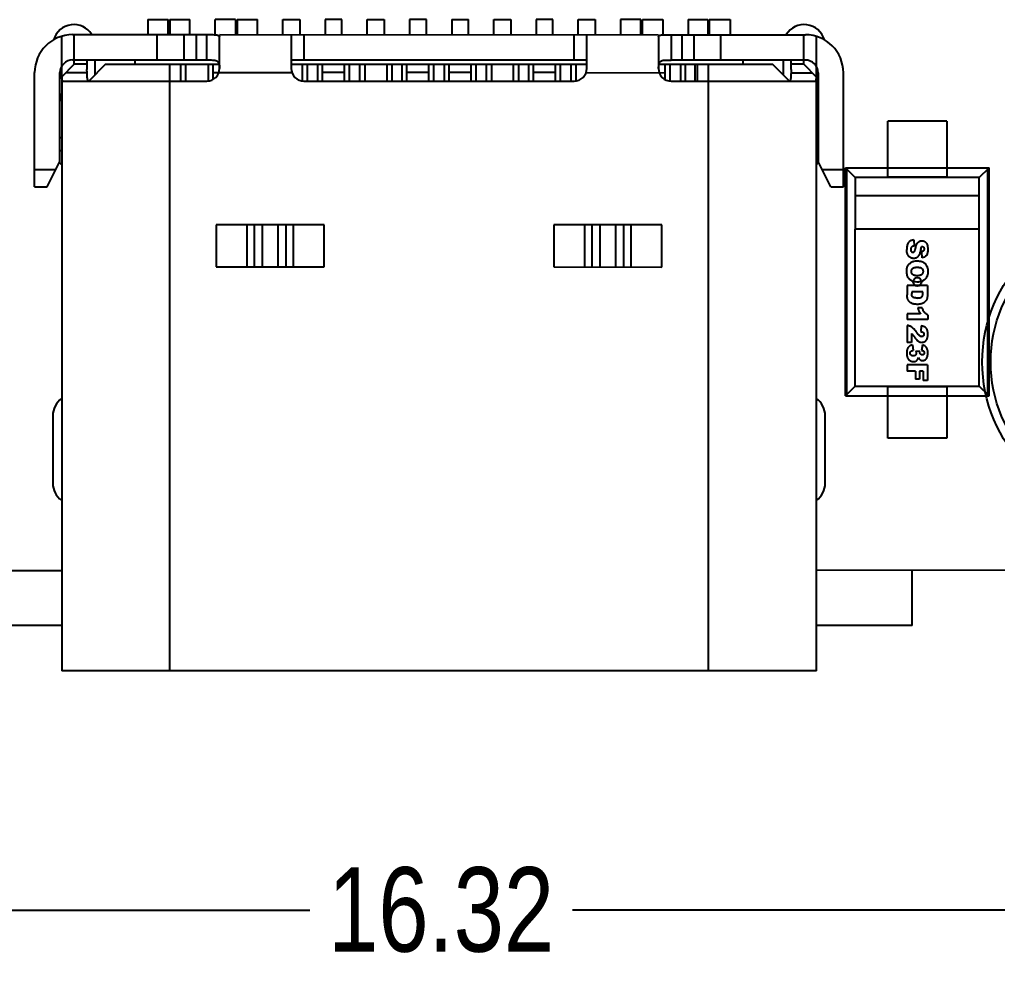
# Model space of a CAD drawing. Header units: inches. Extents: x 4.1 to 94, y -51.8 to -2.2.
# Drawn here: x 68.77 to 80.35, y -51.76 to -40.56 of the extents above; entities that cross this region are included whole.
import ezdxf

# ---------------------------------------------------------------- set-up
doc = ezdxf.new("R2010")
doc.units = ezdxf.units.IN
doc.header["$LTSCALE"] = 1.21
doc.header["$MEASUREMENT"] = 0
doc.header["$PDMODE"] = 3
doc.header["$PDSIZE"] = 0.3125
doc.layers.get('0').update_dxf_attribs({"linetype": 'CONTINUOUS'})
doc.layers.get('Defpoints').update_dxf_attribs({"linetype": 'CONTINUOUS'})
doc.layers.add('Dim', color=3, linetype='CONTINUOUS', lineweight=25)
doc.styles.get("Standard").update_dxf_attribs({"font": 'txt', "width": 0.8})
doc.dimstyles.get("Standard").update_dxf_attribs({"dimtxt": 0.15625, "dimasz": 0.1875, "dimexe": 0.125, "dimexo": 0.0625, "dimgap": 0.09, "dimtad": 0, "dimtih": 1, "dimtoh": 1, "dimzin": 4, "dimdsep": 46, "dimtxsty": 'STANDARD', "dimblk": '_FILLED', "dimblk1": '_FILLED', "dimblk2": '_FILLED', "dimcen": 0.09, "dimazin": 1, "dimtp": 0.01, "dimtm": 0.01, "dimtfac": 1, "dimtofl": 0, "dimtmove": 0, "dimatfit": 3, "dimldrblk": '_FILLED', "dimfxl": 1, "dimtolj": 1, "dimtzin": 4, "dimarcsym": 0})

# ---------------------------------------------------------------- blocks, each defined once
blk = doc.blocks.new('_FILLED')
at = {"color": 0, "linetype": 'ByBlock'}
blk.add_solid([(0, 0), (-1, 0.167), (-1, -0.167)], dxfattribs=at)
blk = doc.blocks.new('*D65')
at = {"layer": 'Defpoints', "color": 0}
for p in [(65.604, -44.615), (81.924, -44.616), (81.924, -51.102)]:
    blk.add_point(p, dxfattribs=at)
at = {"layer": 'Dim', "color": 0, "lineweight": -2}
for p, q in [((65.604, -44.678), (65.604, -51.227)), ((81.924, -44.678), (81.924, -51.227)), ((66.354, -51.102), (72.208, -51.102)), ((81.174, -51.102), (75.321, -51.102))]:
    blk.add_line(p, q, dxfattribs=at)
at = {"layer": 'Dim', "color": 0, "lineweight": -2, "xscale": 0.75, "yscale": 0.75, "zscale": 0.75, "rotation": 180}
blk.add_blockref('_FILLED', (65.604, -51.102), dxfattribs=at)
at = {"layer": 'Dim', "color": 0, "lineweight": -2, "xscale": 0.75, "yscale": 0.75, "zscale": 0.75}
blk.add_blockref('_FILLED', (81.924, -51.102), dxfattribs=at)
at = {"layer": 'Dim', "color": 0, "insert": (73.764, -51.102), "char_height": 1, "attachment_point": 5}
blk.add_mtext('\\A1;16.32', dxfattribs=at)

msp = doc.modelspace()

# ---------------------------------------------------------------- linework, layer by layer
at = {"color": 7, "linetype": 'Continuous'}
for p, q in [((70.289, -40.561), (70.529, -40.561)), ((70.289, -40.561), (70.289, -40.739)), ((70.529, -40.739), (70.529, -40.561)), ((70.549, -40.561), (70.789, -40.561)), ((70.549, -40.561), (70.549, -40.739)), ((70.789, -40.739), (70.789, -40.561)), ((71.329, -40.561), (71.089, -40.561)), ((71.089, -40.739), (71.089, -40.561)), ((71.329, -40.561), (71.329, -40.739)), ((71.349, -40.561), (71.589, -40.561)), ((71.349, -40.561), (71.349, -40.739)), ((71.589, -40.739), (71.589, -40.561)), ((71.889, -40.561), (72.089, -40.561)), ((71.889, -40.739), (71.889, -40.561)), ((72.089, -40.561), (72.089, -40.739)), ((72.589, -40.561), (72.389, -40.561)), ((72.389, -40.561), (72.389, -40.739)), ((72.589, -40.739), (72.589, -40.561)), ((72.889, -40.561), (73.089, -40.561)), ((72.889, -40.739), (72.889, -40.561)), ((73.089, -40.561), (73.089, -40.739)), ((73.589, -40.561), (73.389, -40.561)), ((73.389, -40.561), (73.389, -40.739)), ((73.589, -40.739), (73.589, -40.561)), ((73.889, -40.561), (74.089, -40.561)), ((73.889, -40.561), (73.889, -40.739)), ((74.089, -40.739), (74.089, -40.561)), ((74.389, -40.561), (74.589, -40.561)), ((74.389, -40.739), (74.389, -40.561)), ((74.589, -40.561), (74.589, -40.739)), ((75.089, -40.561), (74.889, -40.561)), ((74.889, -40.561), (74.889, -40.739)), ((75.089, -40.739), (75.089, -40.561)), ((75.389, -40.561), (75.589, -40.561)), ((75.389, -40.739), (75.389, -40.561)), ((75.589, -40.561), (75.589, -40.739)), ((76.129, -40.561), (75.889, -40.561)), ((75.889, -40.561), (75.889, -40.739)), ((76.129, -40.74), (76.129, -40.561)), ((76.149, -40.561), (76.389, -40.561)), ((76.149, -40.74), (76.149, -40.561)), ((76.389, -40.561), (76.389, -40.74)), ((76.689, -40.561), (76.924, -40.561)), ((76.689, -40.561), (76.689, -40.74)), ((76.924, -40.561), (76.924, -40.74)), ((76.939, -40.561), (77.189, -40.561)), ((76.939, -40.561), (76.939, -40.74)), ((77.189, -40.561), (77.189, -40.74)), ((69.269, -41.237), (69.269, -40.758)), ((69.399, -40.739), (70.989, -40.739)), ((69.419, -41.089), (69.419, -40.739)), ((70.4, -41.039), (70.4, -40.739)), ((70.72, -41.039), (70.721, -40.739)), ((70.861, -40.739), (70.861, -41.039)), ((70.989, -41.039), (70.989, -40.739)), ((71.139, -40.739), (76.339, -40.74)), ((71.139, -41.139), (71.139, -40.765)), ((71.989, -40.739), (71.989, -41.139)), ((72.139, -40.739), (72.139, -41.039)), ((75.339, -41.039), (75.339, -40.739)), ((75.489, -41.139), (75.489, -40.739)), ((76.339, -40.765), (76.339, -41.14)), ((76.489, -40.74), (78.079, -40.74)), ((76.489, -40.74), (76.489, -41.04)), ((76.618, -41.04), (76.618, -40.74)), ((76.758, -40.74), (76.758, -41.04)), ((77.079, -41.04), (77.079, -40.74)), ((78.059, -41.09), (78.059, -40.74)), ((78.209, -41.238), (78.209, -40.759)), ((69.271, -41.237), (69.419, -41.089)), ((69.399, -41.039), (70.989, -41.039)), ((69.569, -41.089), (69.419, -41.089)), ((69.569, -41.039), (69.569, -41.152)), ((69.789, -41.089), (69.589, -41.289)), ((69.664, -41.214), (69.664, -41.039)), ((69.789, -41.089), (71.134, -41.089)), ((70.139, -41.089), (70.139, -41.039)), ((70.549, -48.269), (70.549, -41.089)), ((70.677, -41.089), (70.677, -41.289)), ((70.737, -41.089), (70.737, -41.289)), ((71.004, -41.089), (71.004, -41.287)), ((71.064, -41.267), (71.064, -41.089)), ((71.989, -41.039), (75.489, -41.039)), ((71.989, -41.089), (75.489, -41.089)), ((72.119, -41.089), (72.119, -41.286)), ((72.179, -41.089), (72.179, -41.289)), ((72.299, -41.089), (72.299, -41.289)), ((72.359, -41.289), (72.359, -41.089)), ((72.619, -41.289), (72.619, -41.089)), ((72.679, -41.289), (72.679, -41.089)), ((72.799, -41.089), (72.799, -41.289)), ((72.859, -41.089), (72.859, -41.289)), ((73.119, -41.089), (73.119, -41.289)), ((73.179, -41.089), (73.179, -41.289)), ((73.299, -41.089), (73.299, -41.289)), ((73.359, -41.289), (73.359, -41.089)), ((73.619, -41.289), (73.619, -41.089)), ((73.679, -41.289), (73.679, -41.089)), ((73.799, -41.089), (73.799, -41.289)), ((73.859, -41.289), (73.859, -41.089)), ((74.119, -41.289), (74.119, -41.089)), ((74.179, -41.289), (74.179, -41.089)), ((74.299, -41.089), (74.299, -41.289)), ((74.359, -41.089), (74.359, -41.289)), ((74.619, -41.089), (74.619, -41.289)), ((74.679, -41.089), (74.679, -41.289)), ((74.799, -41.089), (74.799, -41.289)), ((74.859, -41.289), (74.859, -41.089)), ((75.119, -41.289), (75.119, -41.089)), ((75.179, -41.289), (75.179, -41.089)), ((75.299, -41.089), (75.299, -41.289)), ((75.359, -41.089), (75.359, -41.286)), ((76.345, -41.09), (77.689, -41.09)), ((76.419, -41.27), (76.419, -41.09)), ((76.479, -41.288), (76.479, -41.09)), ((78.079, -41.04), (76.489, -41.04)), ((76.599, -41.09), (76.599, -41.29)), ((76.659, -41.29), (76.659, -41.09)), ((76.772, -41.29), (76.772, -41.09)), ((76.802, -41.29), (76.802, -41.09)), ((76.929, -41.09), (76.929, -48.27)), ((77.339, -41.04), (77.339, -41.09)), ((77.889, -41.29), (77.689, -41.09)), ((77.814, -41.04), (77.814, -41.215)), ((77.909, -41.153), (77.909, -41.04)), ((78.059, -41.09), (77.909, -41.09)), ((78.059, -41.09), (78.208, -41.238)), ((68.949, -42.539), (68.949, -41.189)), ((69.249, -42.239), (69.249, -41.189)), ((69.269, -41.239), (69.269, -48.269)), ((69.319, -41.189), (69.57, -41.189)), ((69.57, -41.189), (69.569, -41.152)), ((71.064, -41.189), (71.998, -41.189)), ((72.619, -41.189), (72.359, -41.189)), ((73.619, -41.189), (73.359, -41.189)), ((74.119, -41.189), (73.859, -41.189)), ((75.119, -41.189), (74.859, -41.189)), ((75.481, -41.189), (76.419, -41.19)), ((77.909, -41.153), (77.909, -41.19)), ((77.909, -41.19), (78.159, -41.19)), ((78.229, -41.19), (78.229, -42.24)), ((78.529, -42.54), (78.529, -41.19)), ((69.285, -41.289), (70.989, -41.289)), ((72.139, -41.289), (75.339, -41.289)), ((76.489, -41.29), (78.194, -41.29)), ((78.209, -48.27), (78.209, -41.24)), ((69.269, -41.446), (69.249, -41.446)), ((78.229, -41.446), (78.209, -41.446)), ((79.755, -41.765), (79.055, -41.765)), ((79.055, -42.425), (79.055, -41.765)), ((79.755, -41.765), (79.755, -42.425)), ((69.269, -41.959), (69.249, -41.959)), ((78.229, -41.96), (78.209, -41.96)), ((69.249, -42.109), (69.269, -42.109)), ((78.209, -42.11), (78.229, -42.11)), ((69.099, -42.539), (69.249, -42.239)), ((78.379, -42.54), (78.229, -42.24)), ((69.199, -42.339), (68.949, -42.339)), ((78.529, -42.34), (78.279, -42.34)), ((78.555, -42.315), (80.255, -42.315)), ((78.67, -42.431), (78.555, -42.315)), ((78.555, -45.015), (78.555, -42.315)), ((78.568, -42.315), (78.568, -45.015)), ((80.139, -42.431), (80.255, -42.315)), ((80.241, -45.015), (80.241, -42.315)), ((80.255, -45.015), (80.255, -42.315)), ((80.139, -42.431), (78.67, -42.431)), ((78.67, -42.431), (78.67, -42.649)), ((79.755, -42.425), (79.055, -42.425)), ((80.139, -44.9), (80.139, -42.431)), ((68.949, -42.539), (69.099, -42.539)), ((78.379, -42.54), (78.529, -42.54)), ((80.139, -42.649), (78.67, -42.649)), ((78.67, -42.649), (78.67, -43.04)), ((72.379, -42.989), (71.099, -42.989)), ((71.099, -42.989), (71.099, -43.489)), ((71.465, -43.489), (71.465, -42.989)), ((71.554, -43.489), (71.554, -42.989)), ((71.645, -42.989), (71.645, -43.489)), ((71.833, -43.489), (71.833, -42.989)), ((71.925, -42.989), (71.925, -43.489)), ((72.013, -42.989), (72.013, -43.489)), ((72.379, -43.489), (72.379, -42.989)), ((76.379, -42.99), (75.099, -42.989)), ((75.099, -42.989), (75.099, -43.489)), ((75.465, -43.489), (75.465, -42.989)), ((75.554, -43.489), (75.554, -42.989)), ((75.645, -42.989), (75.645, -43.489)), ((75.833, -43.489), (75.833, -42.989)), ((75.925, -42.989), (75.925, -43.489)), ((76.013, -42.99), (76.013, -43.49)), ((76.379, -43.49), (76.379, -42.99)), ((80.139, -43.04), (78.67, -43.04)), ((78.67, -44.9), (78.67, -43.04)), ((79.364, -43.169), (79.368, -43.24)), ((79.453, -43.31), (79.458, -43.381)), ((71.099, -43.489), (72.379, -43.489)), ((75.099, -43.489), (76.379, -43.49)), ((79.526, -43.709), (79.283, -43.709)), ((79.283, -43.709), (79.283, -43.82)), ((79.471, -43.784), (79.339, -43.784)), ((79.339, -43.784), (79.339, -43.802)), ((79.526, -43.709), (79.526, -43.82)), ((79.464, -43.975), (79.41, -43.975)), ((79.444, -44.045), (79.283, -44.045)), ((79.283, -44.045), (79.283, -44.113)), ((79.53, -44.113), (79.283, -44.113)), ((79.53, -44.057), (79.53, -44.113)), ((79.283, -44.181), (79.283, -44.383)), ((79.452, -44.186), (79.447, -44.254)), ((79.338, -44.278), (79.338, -44.383)), ((79.338, -44.383), (79.283, -44.383)), ((79.347, -44.41), (79.356, -44.477)), ((79.467, -44.413), (79.456, -44.477)), ((79.436, -44.492), (79.388, -44.488)), ((79.526, -44.648), (79.283, -44.648)), ((79.283, -44.648), (79.283, -44.724)), ((79.526, -44.648), (79.526, -44.834)), ((79.382, -44.724), (79.283, -44.724)), ((79.382, -44.724), (79.382, -44.818)), ((79.431, -44.818), (79.382, -44.818)), ((79.473, -44.724), (79.431, -44.724)), ((79.431, -44.724), (79.431, -44.818)), ((79.473, -44.724), (79.473, -44.834)), ((78.555, -45.015), (78.67, -44.9)), ((78.67, -44.9), (80.139, -44.9)), ((79.055, -44.905), (79.755, -44.905)), ((79.055, -45.515), (79.055, -44.905)), ((79.526, -44.834), (79.473, -44.834)), ((79.755, -44.905), (79.755, -45.515)), ((80.255, -45.015), (80.139, -44.9)), ((78.555, -45.015), (80.255, -45.015)), ((69.164, -45.25), (69.164, -46.05)), ((78.314, -46.05), (78.314, -45.25)), ((79.755, -45.515), (79.055, -45.515)), ((69.269, -47.087), (66.304, -47.089)), ((81.224, -47.08), (78.209, -47.082)), ((79.344, -47.735), (79.344, -47.081)), ((69.269, -47.735), (66.884, -47.735)), ((79.344, -47.735), (78.209, -47.735)), ((78.209, -48.27), (69.269, -48.269))]:
    msp.add_line(p, q, dxfattribs=at)
for centre, radius in [((81.924, -44.615), 1.75), ((81.924, -44.615), 1.65), ((79.405, -43.665), 0.05)]:
    msp.add_circle(centre, radius, dxfattribs=at)
for centre, radius, start, end in [((69.414, -40.87), 0.25, 32.1186, 163.2055), ((78.064, -40.87), 0.25, 16.5687, 148.1626), ((69.399, -41.189), 0.45, 89.9931, 179.9931), ((78.079, -41.19), 0.45, 359.9931, 89.9931), ((69.399, -41.189), 0.15, 89.9931, 179.9931), ((78.079, -41.19), 0.15, 359.9931, 89.9931), ((70.989, -41.139), 0.15, 269.9931, 359.9931), ((72.139, -41.139), 0.15, 179.9931, 269.9931), ((75.339, -41.139), 0.15, 269.9931, 359.9931), ((76.489, -41.14), 0.15, 179.9931, 269.9931), ((69.119, -41.447), 0.15, 330.089, 359.9931), ((78.359, -41.448), 0.15, 179.9931, 209.8972), ((69.414, -42.07), 0.25, 226.4942, 234.006), ((78.064, -42.07), 0.25, 305.9551, 313.3882), ((69.414, -45.25), 0.25, 126.0773, 180), ((78.064, -45.25), 0.25, 0, 54.1275), ((69.414, -46.05), 0.25, 180, 233.8616), ((78.064, -46.05), 0.25, 305.81, 0)]:
    msp.add_arc(centre, radius, start, end, dxfattribs=at)
for points, knots in [([(70.989, -40.739), (70.999, -40.739), (71.019, -40.739), (71.047, -40.739), (71.073, -40.739), (71.095, -40.741), (71.114, -40.743), (71.128, -40.748), (71.137, -40.755), (71.139, -40.762), (71.139, -40.765)], [0, 0, 0, 0, 0.184568, 0.362245, 0.525436, 0.668087, 0.785345, 0.875124, 0.941747, 1, 1, 1, 1]), ([(76.339, -40.765), (76.339, -40.762), (76.341, -40.755), (76.351, -40.748), (76.365, -40.744), (76.384, -40.741), (76.406, -40.74), (76.432, -40.74), (76.46, -40.74), (76.48, -40.74), (76.489, -40.74)], [0, 0, 0, 0, 0.058249, 0.124867, 0.214663, 0.331928, 0.474576, 0.637764, 0.815436, 1, 1, 1, 1]), ([(70.989, -41.039), (71.001, -41.039), (71.022, -41.039), (71.053, -41.039), (71.081, -41.041), (71.106, -41.048), (71.124, -41.062), (71.134, -41.084), (71.138, -41.11), (71.139, -41.129), (71.139, -41.139)], [0, 0, 0, 0, 0.152712, 0.297903, 0.428287, 0.53978, 0.63798, 0.740984, 0.861776, 1, 1, 1, 1]), ([(76.34, -41.14), (76.34, -41.13), (76.341, -41.111), (76.344, -41.085), (76.353, -41.066), (76.363, -41.056), (76.377, -41.048), (76.397, -41.042), (76.426, -41.04), (76.457, -41.04), (76.478, -41.04), (76.489, -41.04)], [0, 0, 0, 0, 0.138155, 0.258905, 0.36183, 0.410568, 0.460694, 0.572168, 0.702395, 0.847441, 1, 1, 1, 1]), ([(69.285, -41.289), (69.284, -41.289), (69.282, -41.288), (69.28, -41.285), (69.277, -41.281), (69.275, -41.272), (69.272, -41.257), (69.272, -41.244), (69.271, -41.237)], [0, 0, 0, 0, 0.051434, 0.114616, 0.198862, 0.307857, 0.603691, 1, 1, 1, 1]), ([(69.59, -41.289), (69.588, -41.289), (69.584, -41.287), (69.58, -41.281), (69.577, -41.273), (69.574, -41.261), (69.572, -41.246), (69.57, -41.222), (69.57, -41.203), (69.57, -41.189)], [0, 0, 0, 0, 0.049898, 0.113038, 0.199102, 0.310754, 0.447995, 0.609955, 1, 1, 1, 1]), ([(77.909, -41.19), (77.909, -41.204), (77.908, -41.223), (77.906, -41.247), (77.905, -41.262), (77.902, -41.274), (77.899, -41.282), (77.895, -41.288), (77.891, -41.29), (77.889, -41.29)], [0, 0, 0, 0, 0.390034, 0.551988, 0.689235, 0.800891, 0.886957, 0.950101, 1, 1, 1, 1]), ([(78.208, -41.238), (78.207, -41.245), (78.206, -41.258), (78.204, -41.273), (78.201, -41.282), (78.199, -41.286), (78.197, -41.289), (78.195, -41.29), (78.194, -41.29)], [0, 0, 0, 0, 0.396301, 0.692128, 0.801126, 0.885377, 0.948565, 1, 1, 1, 1]), ([(79.364, -43.169), (79.358, -43.17), (79.346, -43.172), (79.33, -43.177), (79.318, -43.184), (79.309, -43.191), (79.303, -43.196), (79.298, -43.203), (79.291, -43.213), (79.285, -43.229), (79.281, -43.252), (79.28, -43.271), (79.28, -43.282)], [0, 0, 0, 0, 0.125318, 0.250636, 0.375954, 0.438613, 0.501272, 0.563613, 0.625954, 0.750636, 0.875318, 1, 1, 1, 1]), ([(79.383, -43.27), (79.387, -43.253), (79.393, -43.232), (79.402, -43.214), (79.408, -43.205), (79.412, -43.199), (79.417, -43.195), (79.424, -43.189), (79.433, -43.183), (79.443, -43.18), (79.452, -43.179), (79.458, -43.179), (79.463, -43.179), (79.47, -43.179), (79.477, -43.181), (79.486, -43.184), (79.494, -43.189), (79.502, -43.195), (79.509, -43.203), (79.515, -43.211), (79.52, -43.222), (79.524, -43.233), (79.528, -43.252), (79.53, -43.269), (79.53, -43.281)], [0, 0, 0, 0, 0.126004, 0.189006, 0.220507, 0.252007, 0.283329, 0.314651, 0.377294, 0.439937, 0.471258, 0.50258, 0.523193, 0.543806, 0.585033, 0.62626, 0.667486, 0.708856, 0.750225, 0.791594, 0.832963, 0.874722, 0.916482, 1, 1, 1, 1]), ([(79.446, -43.278), (79.445, -43.286), (79.441, -43.302), (79.436, -43.321), (79.431, -43.334), (79.428, -43.343), (79.425, -43.348), (79.422, -43.353), (79.418, -43.36), (79.413, -43.367), (79.406, -43.374), (79.398, -43.379), (79.39, -43.384), (79.381, -43.387), (79.372, -43.388), (79.364, -43.389), (79.357, -43.389), (79.349, -43.388), (79.34, -43.386), (79.329, -43.382), (79.319, -43.376), (79.31, -43.369), (79.302, -43.361), (79.295, -43.351), (79.289, -43.34), (79.285, -43.328), (79.281, -43.31), (79.28, -43.293), (79.28, -43.282)], [0, 0, 0, 0, 0.038211, 0.076422, 0.114632, 0.133738, 0.152843, 0.172122, 0.1914, 0.229958, 0.268515, 0.307072, 0.345205, 0.383338, 0.421471, 0.459604, 0.481926, 0.504248, 0.548891, 0.593535, 0.638178, 0.683208, 0.728237, 0.773267, 0.818296, 0.863722, 0.909148, 1, 1, 1, 1]), ([(79.368, -43.24), (79.362, -43.241), (79.355, -43.243), (79.347, -43.246), (79.341, -43.25), (79.335, -43.256), (79.331, -43.264), (79.328, -43.271), (79.327, -43.278), (79.327, -43.282), (79.327, -43.287), (79.328, -43.292), (79.329, -43.297), (79.331, -43.303), (79.335, -43.308), (79.338, -43.311), (79.343, -43.314), (79.347, -43.316), (79.352, -43.316), (79.357, -43.316), (79.361, -43.314), (79.364, -43.312), (79.367, -43.31), (79.369, -43.308), (79.371, -43.306), (79.373, -43.302), (79.376, -43.295), (79.38, -43.284), (79.382, -43.275), (79.383, -43.27)], [0, 0, 0, 0, 0.068143, 0.102214, 0.136286, 0.192542, 0.248798, 0.305055, 0.333183, 0.361311, 0.38217, 0.403029, 0.444747, 0.486465, 0.528184, 0.569236, 0.610289, 0.651342, 0.692395, 0.731445, 0.770495, 0.809545, 0.82907, 0.848595, 0.867521, 0.886446, 0.924298, 0.962149, 1, 1, 1, 1]), ([(79.446, -43.278), (79.448, -43.272), (79.45, -43.264), (79.453, -43.257), (79.454, -43.255), (79.455, -43.253), (79.456, -43.252), (79.458, -43.25), (79.46, -43.249), (79.463, -43.248), (79.466, -43.248), (79.469, -43.248), (79.473, -43.249), (79.476, -43.251), (79.479, -43.254), (79.482, -43.258), (79.483, -43.262), (79.484, -43.267), (79.485, -43.271), (79.485, -43.274), (79.485, -43.278), (79.484, -43.283), (79.483, -43.288), (79.481, -43.294), (79.476, -43.3), (79.468, -43.306), (79.459, -43.309), (79.453, -43.31)], [0, 0, 0, 0, 0.06184, 0.09276, 0.108221, 0.123681, 0.139196, 0.154711, 0.185741, 0.216772, 0.247802, 0.290469, 0.333135, 0.375802, 0.418469, 0.461135, 0.503802, 0.546469, 0.567802, 0.589136, 0.614815, 0.640494, 0.691852, 0.74321, 0.794568, 0.897284, 1, 1, 1, 1]), ([(79.53, -43.281), (79.53, -43.297), (79.527, -43.317), (79.52, -43.339), (79.513, -43.352), (79.503, -43.363), (79.486, -43.375), (79.47, -43.379), (79.458, -43.381)], [0, 0, 0, 0, 0.250246, 0.375369, 0.500493, 0.625369, 0.750246, 1, 1, 1, 1]), ([(79.28, -43.545), (79.28, -43.532), (79.281, -43.513), (79.286, -43.491), (79.292, -43.477), (79.3, -43.464), (79.309, -43.453), (79.32, -43.443), (79.333, -43.434), (79.348, -43.426), (79.371, -43.419), (79.39, -43.417), (79.404, -43.417)], [0, 0, 0, 0, 0.166314, 0.24947, 0.332627, 0.415784, 0.498941, 0.582098, 0.665255, 0.748941, 0.832627, 1, 1, 1, 1]), ([(79.404, -43.417), (79.414, -43.417), (79.433, -43.419), (79.457, -43.425), (79.475, -43.433), (79.488, -43.442), (79.497, -43.45), (79.504, -43.459), (79.513, -43.471), (79.52, -43.486), (79.525, -43.502), (79.528, -43.514), (79.529, -43.526), (79.529, -43.535), (79.53, -43.542), (79.529, -43.55), (79.529, -43.559), (79.528, -43.571), (79.525, -43.584), (79.52, -43.6), (79.514, -43.614), (79.505, -43.627), (79.497, -43.636), (79.489, -43.643), (79.476, -43.652), (79.459, -43.661), (79.438, -43.666), (79.421, -43.668), (79.41, -43.668), (79.405, -43.668), (79.404, -43.668)], [0, 0, 0, 0, 0.06129, 0.122581, 0.183871, 0.214517, 0.245162, 0.275806, 0.306451, 0.367739, 0.398384, 0.429028, 0.459673, 0.474995, 0.490317, 0.506016, 0.521715, 0.553113, 0.584511, 0.615909, 0.678705, 0.710103, 0.741501, 0.773132, 0.804764, 0.868026, 0.931289, 0.962921, 0.994552, 1, 1, 1, 1]), ([(79.404, -43.668), (79.39, -43.668), (79.372, -43.666), (79.35, -43.66), (79.336, -43.654), (79.324, -43.646), (79.309, -43.634), (79.296, -43.618), (79.288, -43.599), (79.281, -43.577), (79.28, -43.559), (79.28, -43.545)], [0, 0, 0, 0, 0.163754, 0.245632, 0.327509, 0.41157, 0.495632, 0.663754, 0.747816, 0.831877, 1, 1, 1, 1]), ([(79.407, -43.593), (79.4, -43.593), (79.388, -43.593), (79.372, -43.59), (79.362, -43.587), (79.355, -43.583), (79.351, -43.58), (79.347, -43.577), (79.344, -43.573), (79.341, -43.569), (79.339, -43.564), (79.337, -43.559), (79.336, -43.554), (79.335, -43.55), (79.335, -43.546), (79.335, -43.543), (79.335, -43.54), (79.335, -43.536), (79.336, -43.532), (79.337, -43.527), (79.34, -43.52), (79.343, -43.514), (79.347, -43.509), (79.351, -43.506), (79.355, -43.503), (79.362, -43.499), (79.372, -43.495), (79.386, -43.493), (79.398, -43.492), (79.404, -43.492)], [0, 0, 0, 0, 0.063337, 0.126675, 0.190013, 0.221682, 0.253351, 0.285081, 0.316811, 0.348541, 0.380271, 0.412001, 0.443732, 0.475462, 0.491327, 0.507192, 0.522581, 0.53797, 0.568749, 0.599527, 0.630305, 0.691862, 0.72264, 0.753418, 0.784241, 0.815064, 0.876709, 0.938355, 1, 1, 1, 1]), ([(79.404, -43.492), (79.41, -43.492), (79.421, -43.493), (79.436, -43.495), (79.446, -43.499), (79.452, -43.503), (79.457, -43.506), (79.461, -43.509), (79.465, -43.514), (79.468, -43.52), (79.471, -43.526), (79.472, -43.531), (79.472, -43.536), (79.473, -43.539), (79.473, -43.542), (79.473, -43.545), (79.472, -43.549), (79.472, -43.553), (79.471, -43.559), (79.468, -43.565), (79.465, -43.571), (79.461, -43.576), (79.457, -43.58), (79.453, -43.583), (79.446, -43.587), (79.437, -43.59), (79.425, -43.592), (79.415, -43.593), (79.41, -43.593), (79.407, -43.593)], [0, 0, 0, 0, 0.061888, 0.123775, 0.185663, 0.216607, 0.247551, 0.277999, 0.308447, 0.369343, 0.399791, 0.430239, 0.460687, 0.475911, 0.491135, 0.507007, 0.522879, 0.554622, 0.586366, 0.61811, 0.681597, 0.713341, 0.745084, 0.776949, 0.808813, 0.872542, 0.936271, 0.968136, 1, 1, 1, 1]), ([(79.404, -43.857), (79.41, -43.857), (79.422, -43.856), (79.437, -43.854), (79.447, -43.851), (79.453, -43.848), (79.457, -43.845), (79.46, -43.841), (79.464, -43.836), (79.468, -43.828), (79.47, -43.819), (79.471, -43.81), (79.471, -43.804), (79.471, -43.798), (79.471, -43.792), (79.471, -43.787), (79.471, -43.784)], [0, 0, 0, 0, 0.107908, 0.215817, 0.323725, 0.377679, 0.431633, 0.485587, 0.539541, 0.64745, 0.755358, 0.809312, 0.863266, 0.89745, 0.931633, 1, 1, 1, 1]), ([(79.526, -43.82), (79.526, -43.831), (79.524, -43.846), (79.521, -43.863), (79.517, -43.874), (79.512, -43.883), (79.504, -43.895), (79.494, -43.905), (79.482, -43.913), (79.473, -43.918), (79.463, -43.923), (79.452, -43.926), (79.441, -43.929), (79.429, -43.931), (79.42, -43.932), (79.411, -43.932), (79.404, -43.932), (79.396, -43.932), (79.384, -43.931), (79.37, -43.93), (79.359, -43.928), (79.351, -43.925), (79.345, -43.923), (79.34, -43.921), (79.333, -43.917), (79.325, -43.913), (79.317, -43.906), (79.309, -43.899), (79.303, -43.891), (79.297, -43.882), (79.294, -43.875), (79.291, -43.869), (79.29, -43.864), (79.288, -43.859), (79.287, -43.851), (79.285, -43.841), (79.284, -43.831), (79.283, -43.824), (79.283, -43.82)], [0, 0, 0, 0, 0.04475, 0.067126, 0.089501, 0.111748, 0.133994, 0.178487, 0.20113, 0.223772, 0.246414, 0.269056, 0.29193, 0.314803, 0.337677, 0.349114, 0.36055, 0.378602, 0.396655, 0.432759, 0.468863, 0.486915, 0.504968, 0.523194, 0.541421, 0.577873, 0.614326, 0.650779, 0.687511, 0.724243, 0.760976, 0.779342, 0.797708, 0.822987, 0.848267, 0.898827, 0.949387, 1, 1, 1, 1]), ([(79.404, -43.857), (79.399, -43.857), (79.39, -43.857), (79.379, -43.856), (79.371, -43.854), (79.365, -43.853), (79.362, -43.851), (79.359, -43.85), (79.355, -43.848), (79.351, -43.845), (79.347, -43.841), (79.345, -43.838), (79.344, -43.836), (79.343, -43.833), (79.341, -43.829), (79.34, -43.823), (79.339, -43.814), (79.339, -43.806), (79.339, -43.802)], [0, 0, 0, 0, 0.081801, 0.163602, 0.245403, 0.286304, 0.327204, 0.369039, 0.410874, 0.494544, 0.578214, 0.620049, 0.661884, 0.704149, 0.746413, 0.830942, 0.915471, 1, 1, 1, 1]), ([(79.41, -43.975), (79.411, -43.979), (79.413, -43.986), (79.416, -43.994), (79.419, -44.001), (79.421, -44.005), (79.422, -44.009), (79.423, -44.011), (79.424, -44.013), (79.425, -44.015), (79.427, -44.018), (79.428, -44.021), (79.431, -44.025), (79.434, -44.03), (79.438, -44.037), (79.442, -44.042), (79.444, -44.045)], [0, 0, 0, 0, 0.125382, 0.250764, 0.313455, 0.376146, 0.438837, 0.470182, 0.501528, 0.532682, 0.563837, 0.626146, 0.688455, 0.750764, 0.875382, 1, 1, 1, 1]), ([(79.53, -44.057), (79.526, -44.056), (79.518, -44.052), (79.508, -44.045), (79.501, -44.038), (79.495, -44.032), (79.491, -44.028), (79.487, -44.023), (79.482, -44.016), (79.476, -44.005), (79.47, -43.991), (79.466, -43.98), (79.464, -43.975)], [0, 0, 0, 0, 0.125471, 0.250942, 0.376413, 0.439149, 0.501884, 0.564149, 0.626413, 0.750942, 0.875471, 1, 1, 1, 1]), ([(79.402, -44.268), (79.396, -44.26), (79.384, -44.245), (79.368, -44.227), (79.356, -44.215), (79.346, -44.207), (79.339, -44.202), (79.333, -44.198), (79.324, -44.193), (79.312, -44.188), (79.298, -44.184), (79.288, -44.182), (79.283, -44.181)], [0, 0, 0, 0, 0.125, 0.25, 0.375, 0.4375, 0.5, 0.5625, 0.625, 0.75, 0.875, 1, 1, 1, 1]), ([(79.417, -44.369), (79.423, -44.373), (79.434, -44.378), (79.448, -44.381), (79.459, -44.382), (79.469, -44.381), (79.479, -44.379), (79.488, -44.375), (79.497, -44.37), (79.505, -44.364), (79.511, -44.357), (79.516, -44.35), (79.519, -44.344), (79.522, -44.338), (79.525, -44.329), (79.527, -44.318), (79.528, -44.308), (79.529, -44.301), (79.529, -44.294), (79.53, -44.288), (79.53, -44.284), (79.53, -44.28), (79.529, -44.274), (79.529, -44.268), (79.528, -44.261), (79.527, -44.251), (79.525, -44.243), (79.523, -44.236), (79.521, -44.231), (79.519, -44.226), (79.515, -44.22), (79.511, -44.214), (79.504, -44.207), (79.497, -44.201), (79.488, -44.196), (79.474, -44.191), (79.462, -44.188), (79.452, -44.186)], [0, 0, 0, 0, 0.076661, 0.114992, 0.153323, 0.189154, 0.224984, 0.260815, 0.296646, 0.332477, 0.368308, 0.404139, 0.422054, 0.43997, 0.476336, 0.512702, 0.530885, 0.549068, 0.567251, 0.576343, 0.585434, 0.594093, 0.602752, 0.620069, 0.637386, 0.654703, 0.689338, 0.706655, 0.723972, 0.741191, 0.75841, 0.792848, 0.827286, 0.861724, 0.896293, 0.930862, 1, 1, 1, 1]), ([(79.338, -44.278), (79.34, -44.28), (79.342, -44.283), (79.346, -44.287), (79.349, -44.29), (79.351, -44.293), (79.353, -44.294), (79.354, -44.296), (79.357, -44.299), (79.36, -44.304), (79.365, -44.31), (79.369, -44.316), (79.371, -44.319), (79.373, -44.322), (79.375, -44.326), (79.379, -44.331), (79.384, -44.337), (79.39, -44.344), (79.397, -44.352), (79.406, -44.361), (79.413, -44.366), (79.417, -44.369)], [0, 0, 0, 0, 0.067818, 0.135635, 0.203453, 0.237361, 0.27127, 0.305179, 0.339088, 0.406905, 0.474723, 0.508631, 0.525586, 0.54254, 0.571131, 0.599723, 0.656905, 0.714088, 0.77127, 0.885635, 1, 1, 1, 1]), ([(79.447, -44.254), (79.453, -44.255), (79.462, -44.257), (79.471, -44.261), (79.475, -44.265), (79.479, -44.269), (79.482, -44.274), (79.483, -44.279), (79.483, -44.283), (79.484, -44.286), (79.483, -44.289), (79.483, -44.293), (79.482, -44.297), (79.479, -44.302), (79.476, -44.306), (79.472, -44.31), (79.467, -44.313), (79.462, -44.314), (79.457, -44.315), (79.451, -44.314), (79.446, -44.313), (79.442, -44.31), (79.438, -44.308), (79.435, -44.306), (79.432, -44.304), (79.428, -44.3), (79.421, -44.293), (79.412, -44.282), (79.405, -44.273), (79.402, -44.268)], [0, 0, 0, 0, 0.087997, 0.131996, 0.175994, 0.220012, 0.26403, 0.308049, 0.330058, 0.352067, 0.373245, 0.394424, 0.436781, 0.479138, 0.521495, 0.562588, 0.603681, 0.644774, 0.685867, 0.725134, 0.7644, 0.803667, 0.8233, 0.842933, 0.862567, 0.8822, 0.921467, 0.960733, 1, 1, 1, 1]), ([(79.347, -44.41), (79.34, -44.412), (79.329, -44.416), (79.318, -44.423), (79.31, -44.429), (79.303, -44.435), (79.297, -44.443), (79.292, -44.45), (79.289, -44.455), (79.287, -44.46), (79.285, -44.465), (79.283, -44.472), (79.281, -44.487), (79.28, -44.501), (79.28, -44.512)], [0, 0, 0, 0, 0.166421, 0.249632, 0.332842, 0.416053, 0.499264, 0.582474, 0.62408, 0.665685, 0.707474, 0.749264, 0.832842, 1, 1, 1, 1]), ([(79.388, -44.488), (79.389, -44.491), (79.39, -44.495), (79.391, -44.501), (79.392, -44.505), (79.392, -44.508), (79.392, -44.51), (79.392, -44.512), (79.392, -44.514), (79.391, -44.517), (79.391, -44.52), (79.389, -44.524), (79.388, -44.528), (79.385, -44.531), (79.383, -44.534), (79.38, -44.536), (79.377, -44.538), (79.373, -44.54), (79.368, -44.541), (79.365, -44.542), (79.361, -44.542), (79.359, -44.542), (79.357, -44.542), (79.355, -44.542), (79.352, -44.542), (79.349, -44.542), (79.345, -44.541), (79.341, -44.54), (79.337, -44.538), (79.333, -44.535), (79.33, -44.533), (79.328, -44.531), (79.325, -44.528), (79.323, -44.524), (79.322, -44.52), (79.321, -44.517), (79.321, -44.514), (79.32, -44.511), (79.321, -44.507), (79.321, -44.503), (79.322, -44.499), (79.324, -44.495), (79.326, -44.491), (79.328, -44.489), (79.33, -44.487), (79.334, -44.485), (79.339, -44.482), (79.347, -44.479), (79.353, -44.478), (79.356, -44.477)], [0, 0, 0, 0, 0.020704, 0.041407, 0.062111, 0.072463, 0.082815, 0.092382, 0.10195, 0.121085, 0.14022, 0.159356, 0.197626, 0.216761, 0.235896, 0.2553, 0.274704, 0.313512, 0.332916, 0.35232, 0.371723, 0.381425, 0.391127, 0.400689, 0.41025, 0.429372, 0.448495, 0.467618, 0.505863, 0.524986, 0.544108, 0.563466, 0.582824, 0.62154, 0.640898, 0.660256, 0.679615, 0.698973, 0.717639, 0.736306, 0.773639, 0.810973, 0.829639, 0.848306, 0.867268, 0.886229, 0.924153, 0.962076, 1, 1, 1, 1]), ([(79.456, -44.477), (79.459, -44.477), (79.464, -44.478), (79.471, -44.481), (79.476, -44.483), (79.479, -44.485), (79.48, -44.487), (79.482, -44.489), (79.484, -44.492), (79.485, -44.495), (79.487, -44.498), (79.487, -44.501), (79.487, -44.503), (79.487, -44.505), (79.488, -44.506), (79.487, -44.508), (79.487, -44.509), (79.487, -44.512), (79.487, -44.514), (79.486, -44.517), (79.484, -44.52), (79.482, -44.523), (79.481, -44.524), (79.479, -44.526), (79.477, -44.528), (79.473, -44.529), (79.469, -44.53), (79.466, -44.531), (79.463, -44.531), (79.461, -44.531), (79.458, -44.53), (79.455, -44.53), (79.453, -44.529), (79.45, -44.527), (79.448, -44.526), (79.446, -44.524), (79.443, -44.522), (79.441, -44.52), (79.439, -44.517), (79.437, -44.513), (79.436, -44.51), (79.436, -44.507), (79.435, -44.504), (79.435, -44.502), (79.435, -44.501), (79.435, -44.5), (79.435, -44.498), (79.435, -44.497), (79.436, -44.494), (79.436, -44.493), (79.436, -44.492)], [0, 0, 0, 0, 0.040018, 0.080035, 0.120053, 0.140062, 0.160071, 0.180102, 0.200133, 0.240195, 0.260226, 0.280257, 0.300288, 0.310304, 0.320319, 0.329926, 0.339533, 0.358746, 0.37796, 0.397173, 0.4356, 0.454814, 0.474027, 0.493603, 0.513179, 0.55233, 0.591482, 0.611057, 0.630633, 0.651079, 0.671525, 0.691971, 0.712416, 0.732862, 0.753308, 0.773754, 0.794199, 0.814933, 0.835667, 0.877134, 0.897868, 0.918601, 0.939335, 0.949702, 0.960069, 0.96506, 0.970051, 0.980034, 0.990017, 1, 1, 1, 1]), ([(79.53, -44.508), (79.53, -44.494), (79.527, -44.475), (79.521, -44.456), (79.514, -44.443), (79.505, -44.433), (79.49, -44.422), (79.477, -44.416), (79.467, -44.413)], [0, 0, 0, 0, 0.25, 0.375, 0.5, 0.625, 0.75, 1, 1, 1, 1]), ([(79.28, -44.512), (79.28, -44.523), (79.281, -44.539), (79.285, -44.556), (79.29, -44.567), (79.296, -44.577), (79.302, -44.586), (79.309, -44.592), (79.315, -44.596), (79.32, -44.599), (79.325, -44.601), (79.331, -44.604), (79.34, -44.607), (79.348, -44.609), (79.355, -44.61), (79.36, -44.61), (79.364, -44.61), (79.37, -44.609), (79.376, -44.608), (79.383, -44.606), (79.389, -44.603), (79.395, -44.6), (79.4, -44.595), (79.404, -44.591), (79.407, -44.587), (79.409, -44.584), (79.411, -44.581), (79.414, -44.574), (79.416, -44.568), (79.417, -44.563)], [0, 0, 0, 0, 0.098589, 0.147884, 0.197179, 0.246245, 0.295312, 0.344378, 0.368911, 0.393445, 0.417848, 0.44225, 0.491056, 0.539862, 0.564265, 0.588668, 0.608302, 0.627937, 0.667206, 0.706475, 0.745744, 0.785013, 0.824282, 0.863551, 0.883186, 0.90282, 0.927115, 0.95141, 1, 1, 1, 1]), ([(79.417, -44.563), (79.42, -44.569), (79.427, -44.579), (79.437, -44.588), (79.446, -44.593), (79.452, -44.595), (79.459, -44.597), (79.464, -44.597), (79.468, -44.597), (79.474, -44.597), (79.482, -44.596), (79.492, -44.593), (79.501, -44.587), (79.507, -44.581), (79.512, -44.576), (79.516, -44.571), (79.521, -44.562), (79.525, -44.549), (79.529, -44.53), (79.53, -44.516), (79.53, -44.508)], [0, 0, 0, 0, 0.094723, 0.189446, 0.235782, 0.282118, 0.328453, 0.351621, 0.374789, 0.413996, 0.453203, 0.531617, 0.610031, 0.649238, 0.688445, 0.72739, 0.766334, 0.844223, 0.922111, 1, 1, 1, 1])]:
    msp.add_open_spline(points, degree=3, knots=knots, dxfattribs=at)

# ---------------------------------------------------------------- dimensions: what is measured, and where the dimension line sits
at = {"layer": 'Dim'}
dim = msp.add_linear_dim(base=(81.924, -51.102), p1=(65.604, -44.615), p2=(81.924, -44.616), dimstyle='STANDARD', override={"dimtxt": 1, "dimasz": 0.75, "dimtih": 0, "dimtoh": 0, "dimzin": 0, "dimcen": 0.198, "dimadec": 0, "dimazin": 0, "dimtp": 0, "dimtm": 0, "dimtdec": 4, "dimtzin": 0}, dxfattribs=at)
dim.commit()
dim.dimension.update_dxf_attribs({"geometry": '*D65', "text_midpoint": (73.764, -51.102)})

doc.saveas('drawing.dxf')
